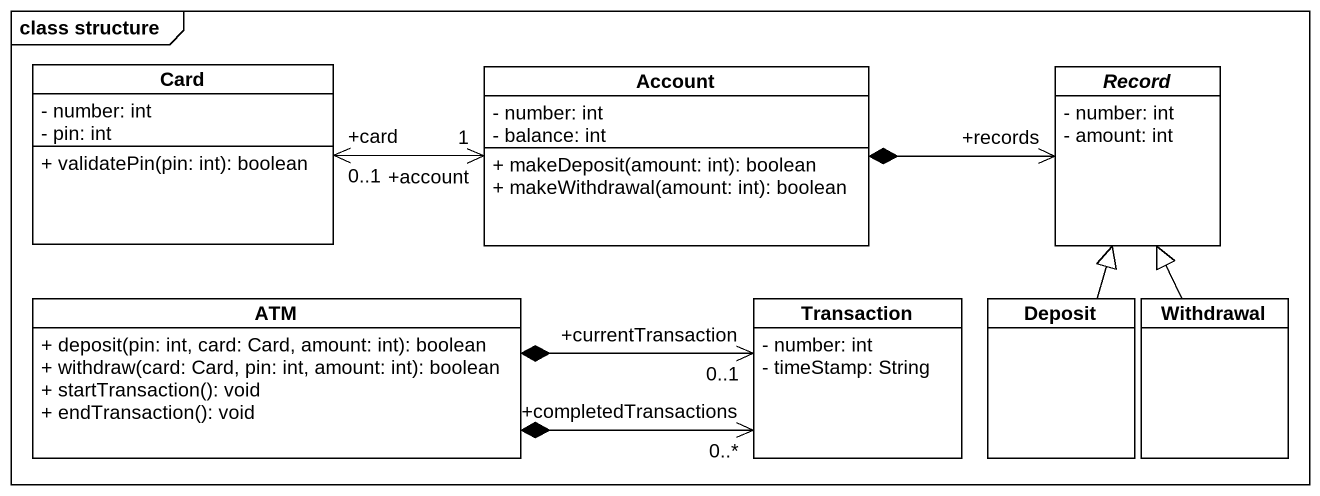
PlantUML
@startuml
mainframe class structure
hide circle
hide empty members
skinparam classAttributeIconSize 0
class "Card" as Card_ {
  - number: int
  - pin: int
  + validatePin(pin: int): boolean
}
class Account {
  - number: int
  - balance: int
  + makeDeposit(amount: int): boolean
  + makeWithdrawal(amount: int): boolean
}
abstract class "Record" as Record_ {
  - number: int
  - amount: int
}
class ATM {
  + deposit(pin: int, card: Card, amount: int): boolean
  + withdraw(card: Card, pin: int, amount: int): boolean
  + startTransaction(): void
  + endTransaction(): void
}
class Transaction {
  - number: int
  - timeStamp: String
}
class Deposit
class Withdrawal
Card_ "+card\n0..1" <-right-> "+account\n1" Account
Record_ "+records" <-left-* Account
Transaction "+currentTransaction\n0..1" <-left-* ATM
Transaction "+completedTransactions\n0..*" <-left-* ATM
Deposit -up-|> Record_
Withdrawal -up-|> Record_
@enduml
